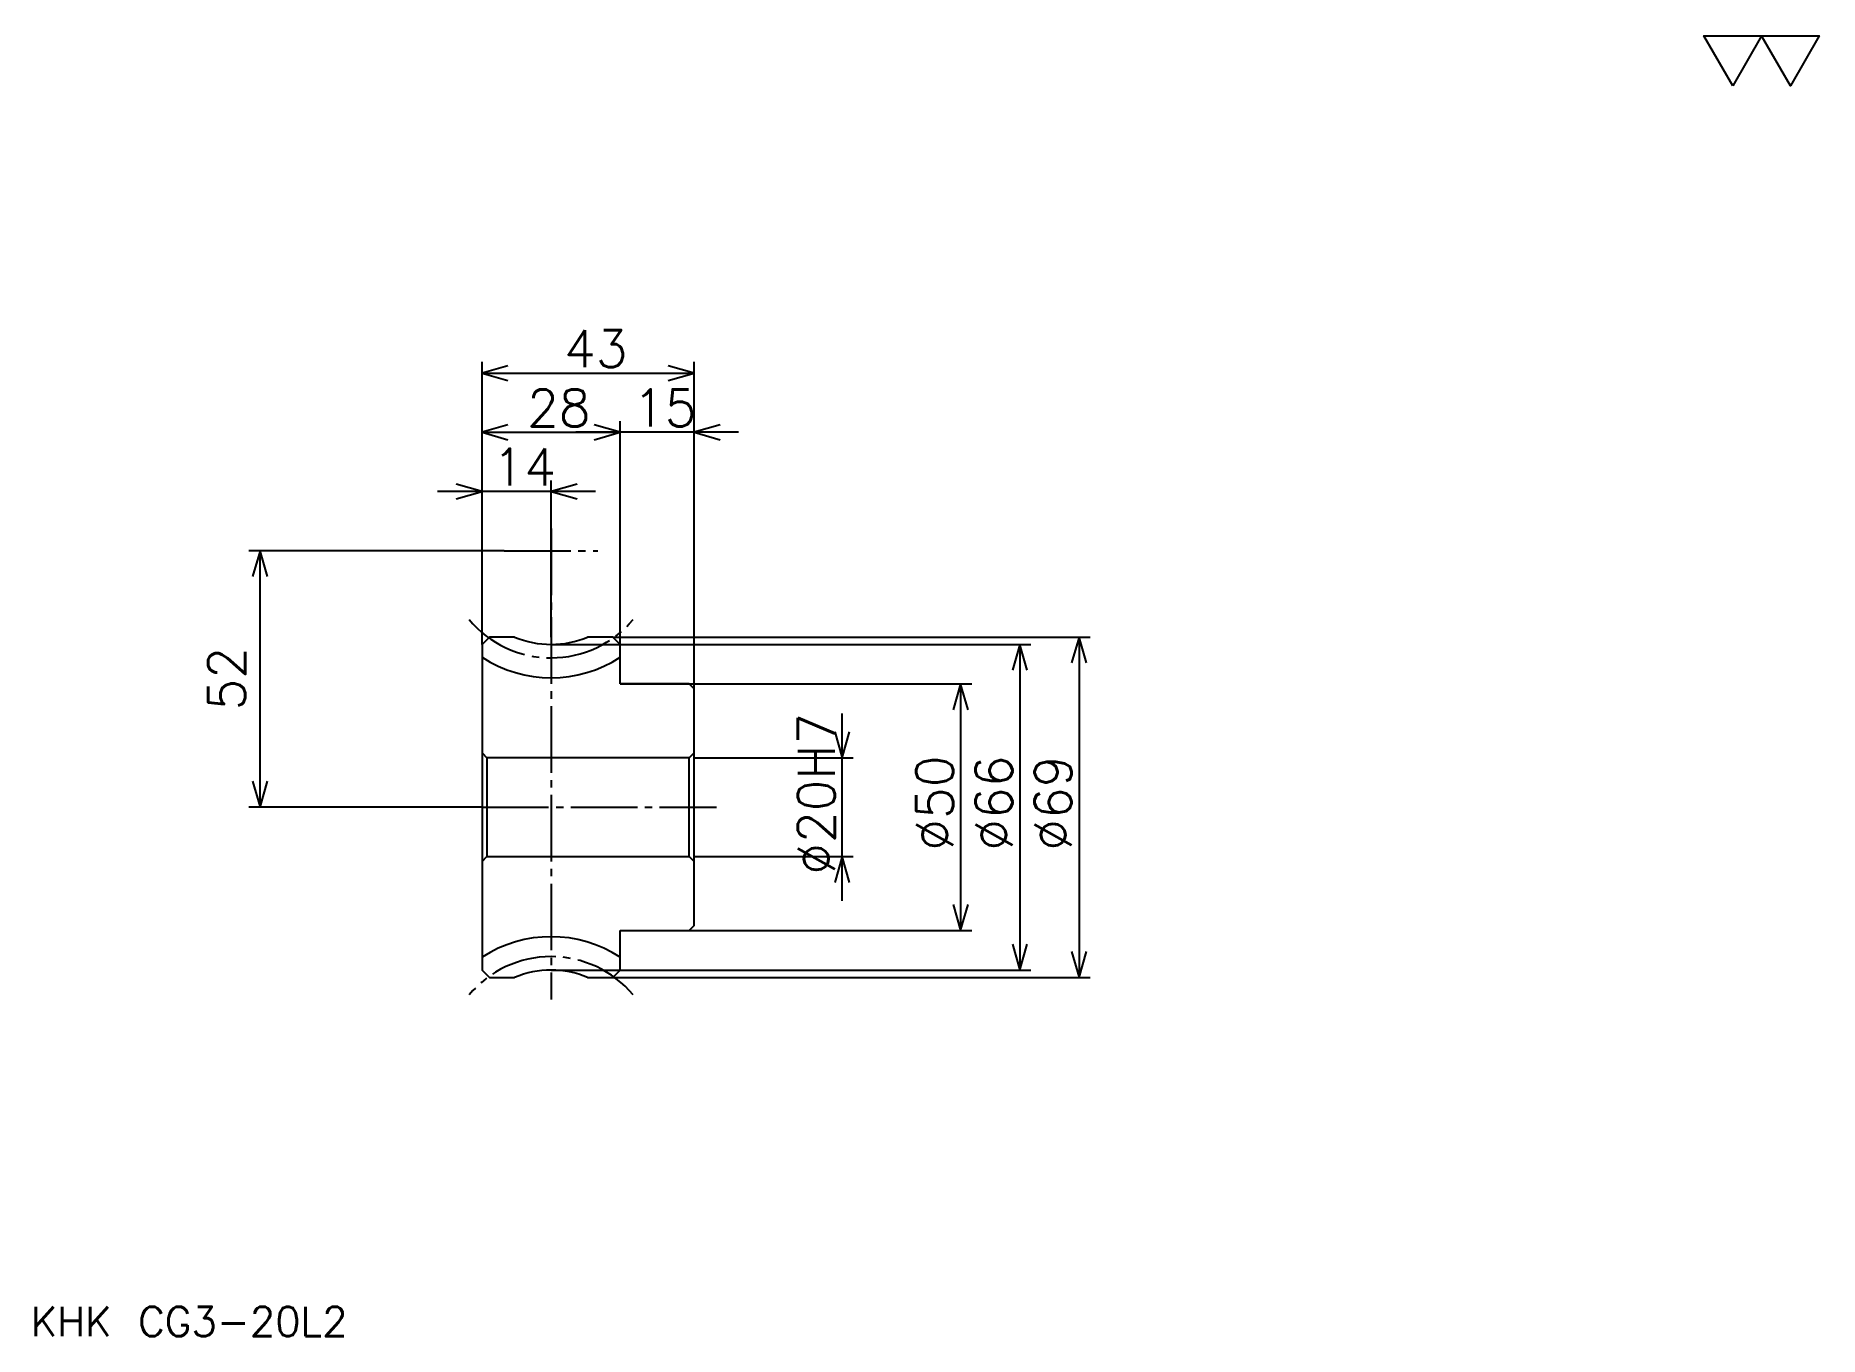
# Model space of a CAD drawing. Extents: x 16 to 378, y 16 to 280.
import ezdxf

# ---------------------------------------------------------------- set-up
doc = ezdxf.new("R2010")
doc.units = 0
doc.linetypes.add('DASHDOT', pattern=[18, 13.5, -1.5, 1.5, -1.5])
doc.layers.get('0').update_dxf_attribs({"linetype": 'CONTINUOUS'})
doc.layers.add('DASHDOT', color=6, linetype='DASHDOT')
doc.styles.add('KANJI', font='TXT', dxfattribs={"bigfont": 'BIGFONT'})

msp = doc.modelspace()

# ---------------------------------------------------------------- linework, layer by layer
at = {"color": 5}
for p, q in [((106.5, 158.25), (106.5, 214)), ((149.5, 158.25), (149.5, 214)), ((106.5, 211.75), (149.5, 211.75)), ((106.5, 199.75), (134.5, 199.75)), ((158.5, 199.75), (125.5, 199.75)), ((134.5, 158.25), (134.5, 202)), ((120.5, 158.25), (120.5, 190)), ((129.5, 187.75), (97.5, 187.75)), ((111, 175.75), (59.25, 175.75)), ((61.5, 123.75), (61.5, 175.75)), ((106.5, 156.75), (106.5, 158.25)), ((120.5, 156.75), (149.5, 156.75)), ((133, 158.25), (149.5, 158.25)), ((134.5, 156.75), (134.5, 158.25)), ((149.5, 158.25), (229.75, 158.25)), ((149.5, 147.75), (149.5, 158.25)), ((149.5, 156.75), (217.75, 156.75)), ((215.5, 156.75), (215.5, 90.75)), ((227.5, 158.25), (227.5, 89.25)), ((134.5, 148.75), (149.5, 148.75)), ((149.5, 148.75), (205.75, 148.75)), ((203.5, 148.75), (203.5, 98.75)), ((179.5, 104.75), (179.5, 142.75)), ((149.5, 133.75), (181.75, 133.75)), ((106.5, 123.75), (59.25, 123.75)), ((149.5, 113.75), (181.75, 113.75)), ((134.5, 98.75), (149.5, 98.75)), ((149.5, 98.75), (205.75, 98.75)), ((120.5, 90.75), (149.5, 90.75)), ((149.5, 90.75), (217.75, 90.75)), ((133, 89.25), (149.5, 89.25)), ((149.5, 89.25), (229.75, 89.25))]:
    msp.add_line(p, q, dxfattribs=at)
at = {"color": 4}
for p, q in [((149.5, 134.75), (148.5, 133.75)), ((106.5, 112.75), (107.5, 113.75)), ((149.5, 112.75), (148.5, 113.75))]:
    msp.add_line(p, q, dxfattribs=at)
at = {"color": 7}
msp.add_lwpolyline([(360, 270), (354.149994, 280.140015), (377.549988, 280.140015), (371.700012, 270), (365.850006, 280.140015), (360, 270)], dxfattribs=at)
at = {"color": 5}
for points in [[(111.75, 213.25), (106.5, 211.75), (111.75, 210.25)], [(144.25, 210.25), (149.5, 211.75), (144.25, 213.25)], [(111.75, 201.25), (106.5, 199.75), (111.75, 198.25)], [(129.25, 198.25), (134.5, 199.75), (129.25, 201.25)], [(129.25, 198.25), (134.5, 199.75), (129.25, 201.25)], [(154.75, 201.25), (149.5, 199.75), (154.75, 198.25)], [(101.25, 186.25), (106.5, 187.75), (101.25, 189.25)], [(125.75, 189.25), (120.5, 187.75), (125.75, 186.25)], [(63, 170.5), (61.5, 175.75), (60, 170.5)], [(217, 151.5), (215.5, 156.75), (214, 151.5)], [(229, 153), (227.5, 158.25), (226, 153)], [(205, 143.5), (203.5, 148.75), (202, 143.5)], [(178, 139), (179.5, 133.75), (181, 139)], [(60, 129), (61.5, 123.75), (63, 129)], [(181, 108.5), (179.5, 113.75), (178, 108.5)], [(202, 104), (203.5, 98.75), (205, 104)], [(214, 96), (215.5, 90.75), (217, 96)], [(226, 94.5), (227.5, 89.25), (229, 94.5)]]:
    msp.add_lwpolyline(points, dxfattribs=at)
at = {"color": 4}
for points in [[(113.100677, 158.25), (108, 158.25), (106.5, 156.75), (106.5, 112.75)], [(134.5, 148.75), (134.5, 156.75), (133, 158.25), (127.899323, 158.25)], [(134.5, 98.75), (148.5, 98.75), (149.5, 99.75), (149.5, 147.75), (148.5, 148.75), (134.5, 148.75)], [(106.5, 134.75), (107.5, 133.75), (107.5, 113.75), (148.5, 113.75), (148.5, 133.75), (107.5, 133.75)], [(106.5, 112.75), (106.5, 90.75), (108, 89.25), (113.100677, 89.25)], [(127.899323, 89.25), (133, 89.25), (134.5, 90.75), (134.5, 98.75)]]:
    msp.add_lwpolyline(points, dxfattribs=at)
for centre, radius, start, end in [((120.5, 175.75), 19, 247.08045793, 292.91954207), ((120.5, 175.75), 25.75, 237.06485901, 302.93514099), ((120.5, 71.75), 25.75, 57.06485901, 122.93514099), ((120.5, 71.75), 19, 67.08045793, 112.91954207)]:
    msp.add_arc(centre, radius, start, end, dxfattribs=at)
at = {"layer": 'DASHDOT', "color": 7}
for p, q in [((120.5, 180.25), (120.5, 84.75)), ((111, 175.75), (130, 175.75)), ((106.5, 123.75), (154, 123.75))]:
    msp.add_line(p, q, dxfattribs=at)
for centre, start, end in [((120.5, 175.75), 220.00000249, 319.99999751), ((120.5, 71.75), 40.00000249, 139.99999751)]:
    msp.add_arc(centre, 21.715, start, end, dxfattribs=at)

# ---------------------------------------------------------------- texts
at = {"color": 7, "style": 'KANJI'}
for s, height, p in [('43', 7.5, (123.125, 212.949997)), ('28', 7.5, (115.625, 200.949997)), ('15', 7.5, (137.125, 200.949997)), ('14', 7.5, (108.625, 188.949997)), ('KHK CG3-20L2', 6, (15, 16.5))]:
    msp.add_text(s, height=height, dxfattribs=at).set_placement(p)
for s, p in [('52', (58.5, 143.375)), ('%%c20H7', (178, 110.0625)), ('%%c50', (202, 114.9375)), ('%%c66', (214, 114.9375)), ('%%c69', (226, 114.9375))]:
    msp.add_text(s, height=7.5, rotation=90, dxfattribs=at).set_placement(p)

doc.saveas('drawing.dxf')
